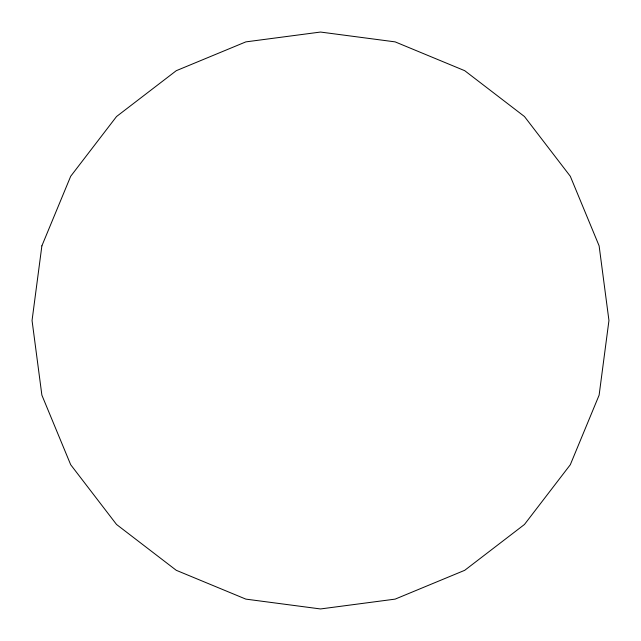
<?xml version="1.0" encoding="UTF-8"?>
<svg xmlns="http://www.w3.org/2000/svg" width="641" height="641" viewBox="0 0 641 641"><rect width="100%" height="100%" fill="white"/><g stroke="black" fill="none" stroke-linecap="round" stroke-linejoin="round"><path stroke-width="0.96" d="M41.881 245.848L32.05 320.5L41.881 395.152L70.694 464.725L116.534 524.466L176.275 570.306L245.848 599.119L320.5 608.95L395.152 599.119L464.725 570.306L524.466 524.466L570.306 464.725L599.119 395.152L608.95 320.5L599.119 245.848L570.306 176.275L524.466 116.534L464.725 70.694L395.152 41.881L320.5 32.05L245.848 41.881L176.275 70.694L116.534 116.534L70.694 176.275L41.881 245.848"/></g></svg>
